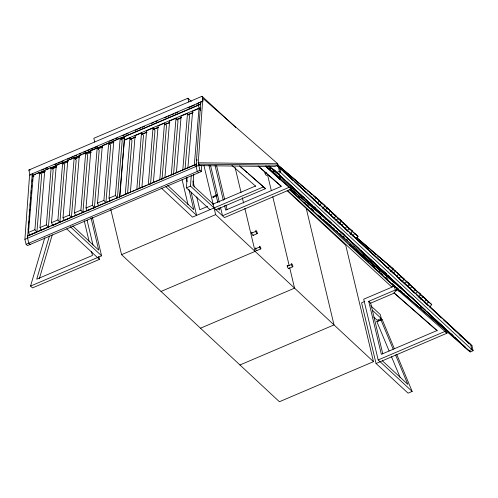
<?xml version="1.0" encoding="UTF-8"?>
<svg xmlns="http://www.w3.org/2000/svg" width="498" height="498" viewBox="0 0 498 498"><rect width="100%" height="100%" fill="white"/><g stroke="black" fill="none" stroke-linecap="round" stroke-linejoin="round"><path stroke-width="0.75" d="M30.154 244.443L28.797 243.198L27.583 238.187L27.739 235.716L196.349 164.191M33.708 175.402L32.283 176.012L32.27 173.777L27.583 238.187M198.64 172.7L197.276 171.455L196.063 166.45L196.218 163.973M120.093 138.625L200.762 104.275L200.75 102.034L196.063 166.45M278.021 165.143L198.584 164.172L198.248 162.778L202.823 98.262L277.691 163.749L278.021 165.143L274.74 166.544L200.146 165.629L199.107 164.657M201.771 165.361L201.323 171.561L27.471 245.589L26.114 244.337L24.9 239.333L29.587 174.916L202.761 101.175M210 209.708L186.401 187.858L187.18 177.126M220.546 207.523L222.513 215.771L289.388 187.211L291.342 189.022L224.467 217.582L190.491 186.115L191.269 175.383M193.741 174.543L192.956 185.374L213.387 204.298M201.323 171.561L199.959 170.31L198.746 165.305L198.858 163.774M28.118 229.478L28.243 227.928M28.629 223.291L28.76 221.741M29.145 217.097L29.276 215.553M29.662 210.909L29.793 209.365M30.117 205.493L30.31 203.172M30.633 199.306L30.758 197.756M31.144 193.118L31.337 190.796M31.598 187.702L31.791 185.381M32.115 181.509L32.308 179.187M32.594 234.035L29.731 235.255L28.504 232.435L33.298 174.941L39.684 172.227L41.676 174.717L36.889 232.211L34.891 229.721L39.684 172.227M41.234 230.362L40.008 227.549L44.795 170.055L51.188 167.334L53.18 169.824L48.393 227.318L46.395 224.828L51.188 167.334M56.311 223.951L52.738 225.476L51.506 222.656L56.299 165.162L62.692 162.448L64.684 164.938L59.891 222.432L57.899 219.942L62.692 162.448M64.236 220.583L63.009 217.769L67.803 160.275L74.196 157.555L76.188 160.045L71.395 217.539L69.403 215.049L74.196 157.555M75.74 215.696L74.513 212.876L79.307 155.382L85.7 152.668L87.692 155.158L82.898 212.652L80.906 210.162L85.7 152.668M87.243 210.803L86.017 207.99L90.81 150.496L97.197 147.782L99.195 150.272L94.402 207.766L92.97 208.369M94.402 207.766L92.41 205.276L97.197 147.782M98.747 205.917L97.521 203.097L102.314 145.603L108.701 142.889L110.699 145.379L105.906 202.873L103.908 200.383L108.701 142.889M110.251 201.024L109.025 198.21L113.818 140.716L120.205 138.002L122.203 140.492L117.41 197.986L115.412 195.496L120.205 138.002M119.557 197.326L124.525 137.753L120.958 139.272M119.825 196.884L124.525 137.753M125.266 194.562L129.997 137.84L124.313 140.255M127.581 193.224L131.989 140.33L129.997 137.84M130.383 192.39L135.107 135.668L141.5 132.947L143.492 135.437L139.085 188.331M136.769 189.676L141.5 132.947M141.886 187.503L146.611 130.775L153.004 128.061L154.996 130.551L150.527 184.21M148.273 184.789L153.004 128.061M153.384 182.61L158.115 125.888L164.508 123.168L166.5 125.658L162.024 179.324M159.777 179.896L164.508 123.168M164.888 177.724L169.619 120.995L176.006 118.281L178.004 120.771L173.528 174.431M171.281 175.01L176.006 118.281M176.392 172.837L181.123 116.109L187.509 113.388L189.508 115.878L185.094 168.772M182.785 170.117L187.509 113.388M187.895 167.944L192.626 111.216L199.013 108.502L200.607 110.494M194.288 165.23L199.013 108.502M196.853 160.817L196.984 159.285M98.729 256.389L99.444 259.39L32.501 287.894L30.552 286.076L44.764 237.764M49.414 236.002L36.715 279.185L92.479 255.437L91.576 251.652M39.317 278.762L52.24 234.838M317.338 203.358L319.436 200.582L277.504 164.608M322.847 208.463L324.951 205.686L317.768 199.337M328.363 213.567L330.467 210.791L322.692 203.937M334.295 218.118L335.976 215.895L324.671 206.029M339.387 223.783L341.491 221L330.18 211.14M344.902 228.887L347.006 226.111L338.64 218.753M350.418 233.992L352.516 231.215L344.155 223.857M356.35 238.542L358.031 236.32L346.135 225.955M391.03 271.603L393.134 268.827L357.091 237.876M396.545 276.707L398.643 273.931L391.459 267.582M402.06 281.812L404.158 279.036L393.439 269.673M407.993 286.362L409.673 284.14L398.363 274.274M413.085 292.027L415.189 289.245L406.822 281.893M418.6 297.132L420.698 294.349L412.338 286.997M424.109 302.236L426.213 299.46L417.847 292.102M430.048 306.787L431.729 304.564L419.826 294.194M379.962 268.397L320.32 217.564L320.606 217.234L318.346 215.142M460.152 342.176L394.018 285.808L349.913 244.96L350.194 244.636L405.111 291.442M394.018 285.808L394.304 285.479L392.044 283.387M437.269 330.815L394.024 292.886L397.099 289.431L447.017 333.193L376.052 363.503L361.585 302.765L364.306 301.601M269.026 166.083L277.803 173.727L280.679 172.526L279.546 167.521L277.305 165.517L470.678 344.541L471.818 349.546L468.942 350.748L463.999 346.315L273.06 169.083M287.782 190.697L391.627 286.867L394.229 285.317M394.833 287.253L395.319 286.717M279.695 179.193L280.685 178.216M313.902 200.184L316.373 197.743M319.417 205.288L321.889 202.848M324.933 210.393L327.398 207.952M330.448 215.497L332.913 213.063M335.957 220.602L338.428 218.168M341.964 225.221L343.944 223.272M346.988 230.817L349.453 228.377M352.497 235.921L354.968 233.481M354.383 246.46L353.393 247.438L397.566 285.086M388.091 267.936L390.071 265.988M393.115 273.533L395.58 271.093M398.624 278.637L401.095 276.197M404.139 283.742L406.611 281.302M410.147 288.361L412.12 286.412M415.662 293.465L417.635 291.517M420.679 299.061L423.151 296.621M426.195 304.166L428.666 301.726M186.401 187.858L190.491 186.115M396.781 289.873L396.315 287.931L394.36 286.12L363.714 299.205L378.181 359.948L412.163 391.416L408.074 393.159L376.052 363.503M394.024 292.886L437.057 330.529L381.344 354.321L368.725 301.34L395.288 289.998L396.265 290.907M368.725 301.34L370.68 303.151L394.447 293.005M370.749 305.722L380.341 314.612L381.269 318.49L377.179 320.233L373.867 317.164M389.106 350.99L376.843 321.584L382.159 319.467L394.341 348.675M382.159 319.467L376.843 321.584M378.181 359.948L445.063 331.382L447.017 333.193M191.288 101.38L187.908 98.231L93.836 138.288L94.732 142.067M30.117 175.358L28.847 170.023L202.057 96.27L203.01 100.266M41.676 170.198L43.818 169.283M45.243 168.679L47.385 167.764M54.525 164.726L56.666 163.811M58.098 163.207L60.239 162.292M61.665 161.682L63.806 160.773M67.379 159.254L69.521 158.339M70.946 157.735L73.088 156.82M74.513 156.21L76.655 155.301M79.512 154.087L80.937 153.477M83.795 152.264L85.936 151.348M87.368 150.738L89.509 149.83M90.935 149.219L93.076 148.311M94.502 147.701L97.359 146.487M109.498 141.32L113.781 139.496M115.922 138.581L117.347 137.971M122.346 135.848L124.488 134.933M125.913 134.323L128.061 133.414M135.195 130.376L137.336 129.461M138.768 128.858L140.909 127.942M142.335 127.332L144.476 126.424M151.616 123.386L153.758 122.471M155.183 121.861L157.331 120.952M164.465 117.914L166.606 116.999M168.038 116.389L170.179 115.48M171.605 114.87L173.746 113.961M175.178 113.351L178.029 112.137M188.026 107.879L194.45 105.146M196.592 104.231L198.017 103.621M32.146 175.794L35.713 174.275M37.145 173.665L44.994 170.322M46.426 169.712L48.567 168.803M49.993 168.193L59.274 164.24M60.7 163.637L68.556 160.294M69.981 159.684L72.123 158.769M73.555 158.165L81.404 154.822M82.836 154.212L200.626 104.057M39.417 172.974L45.131 170.54M50.84 168.112L56.554 165.678M62.978 162.939L67.977 160.817M74.401 158.078L79.4 155.949M85.824 153.216L90.823 151.087M97.247 148.348L102.246 146.225M108.67 143.486L113.662 141.357M32.501 176.871L33.926 176.261M40.35 173.534L45.343 171.412M51.761 168.679L56.753 166.556M63.178 163.83L68.17 161.707M75.304 158.675L79.58 156.858M86.714 153.826L90.997 152.002M98.131 148.97L102.407 147.153M109.541 144.121L113.824 142.304M42.691 172.955L44.117 172.352M52.676 168.71L56.243 167.191M75.503 159.005L76.929 158.401M89.055 153.247L91.196 152.338M121.873 139.297L124.724 138.083M124.052 140.075L199.729 107.854M130.364 139.203L135.363 137.075M141.787 134.342L146.786 132.213M153.919 129.169L158.208 127.345M165.342 124.307L169.625 122.483M176.765 119.445L181.048 117.621M188.188 114.577L193.187 112.455M130.569 139.185L135.562 137.062M141.986 134.329L146.978 132.207M153.396 129.48L158.389 127.357M164.813 124.631L169.806 122.508M176.224 119.775L181.216 117.653M188.35 114.621L192.633 112.803M178.564 119.196L179.99 118.592M28.504 232.435L34.891 229.721M40.008 227.549L46.395 224.828M51.506 222.656L57.899 219.942M63.009 217.769L69.403 215.049M74.513 212.876L80.906 210.162M86.017 207.99L92.41 205.276M97.521 203.097L103.908 200.383M109.025 198.21L115.412 195.496M33.584 233.5L27.739 235.716M35.009 232.89L37.151 231.981M38.576 231.371L49.999 226.509M51.431 225.899L114.254 199.15M115.679 198.54L117.821 197.631M119.252 197.021L130.675 192.16M132.101 191.549L134.242 190.641M135.668 190.031L147.091 185.169M148.522 184.559L194.923 164.801M34.026 233.425L36.173 232.516M42.666 229.752L44.098 229.148M65.668 219.973L67.815 219.064M87.959 210.498L90.107 209.59M24.9 239.333L198.746 165.305M26.114 244.337L199.959 170.31M265.073 173.142L266.436 172.563M213.119 196.99L213.188 197.569L212.721 196.81L216.829 194.762L217.277 195.832L216.811 195.067M213.206 197.264L217.296 195.521M207.647 206.396L199.785 209.745L196.716 196.878M212.652 204.267L255.549 186.003M30.552 286.076L101.586 255.835L92.472 217.589M215.659 209.907L265.509 188.68L263.56 186.862L192.527 217.109L161.196 187.92M121.562 254.677L215.634 214.619L373.475 361.673L279.403 401.73L121.562 254.677L110.761 209.328M251.695 233.12L255.785 231.377A1.737 0.479 66.9 0 1 256.576 231.14A1.737 0.479 66.9 0 1 257.18 233.662L253.09 235.405M255.511 248.751L259.601 247.008A1.444 0.398 66.9 0 1 260.267 246.809A1.444 0.398 66.9 0 1 260.765 248.913L256.675 250.656M161.022 291.442L255.094 251.384L244.835 208.307M287.253 266.256L291.349 264.513A1.737 0.479 66.9 0 1 292.139 264.27A1.737 0.479 66.9 0 1 292.743 266.791L288.653 268.534M200.482 328.207L294.555 288.149L289.693 267.743M239.943 364.972L334.015 324.914L306.289 208.525M197.961 103.179L203.209 100.988M198.272 104.549L199.206 108.657L200.489 108.122M268.914 165.915L276.521 172.538L279.397 171.337L473.1 350.735L470.224 351.937L396.377 287.57M198.248 162.778L277.691 163.749M28.847 170.023L30.241 170.036M279.39 166.444L319.436 200.582M277.716 165.199L297.742 182.268M314.232 196.324L315.408 197.326M297.269 182.087L298.445 183.096M300.804 185.1L301.981 186.109M303.749 187.615L305.517 189.122M307.285 190.622L308.461 191.63M310.229 193.137L311.991 194.643M313.759 196.15L315.527 197.656M316.703 198.658L324.951 205.686M283.816 170.802L284.999 171.81M319.747 201.429L321.509 202.935M325.163 206.272L330.467 210.791M330.087 210.878L335.976 215.895M326.651 208.127L327.827 209.129M332.658 213.474L335.011 215.478M336.187 216.487L341.491 221M338.167 218.578L347.006 226.111M340.62 220.844L342.979 222.855M346.627 226.192L352.516 231.215M351.551 230.798L358.031 236.32M356.618 237.702L393.134 268.827M356.711 237.957L369.08 248.502M381.449 259.047L382.626 260.049M387.93 264.569L389.106 265.571M368.022 247.823L369.199 248.826M370.966 250.332L372.143 251.341M374.502 253.345L375.679 254.354M377.447 255.854L379.208 257.36M380.976 258.867L382.744 260.373M383.921 261.382L385.689 262.888M387.456 264.388L389.224 265.895M390.401 266.903L395.698 271.422M396.881 272.425L398.643 273.931M398.861 274.516L404.158 279.036M403.785 279.123L409.673 284.14M400.934 276.869L402.11 277.878M406.349 281.719L415.189 289.245M409.393 284.489L410.57 285.491M408.329 283.81L410.688 285.815M411.865 286.823L416.577 290.838M418.345 292.345L420.698 294.349M414.317 289.089L416.67 291.1M420.324 294.436L426.213 299.46M425.248 299.043L431.729 304.564M269.25 167.832L270.426 168.834M269.225 167.938L270.408 168.94M272.761 170.951L273.937 171.953M279.241 176.473L280.418 177.475M292.376 187.746L298.283 192.782M299.466 193.79L301.825 195.801M303.008 196.81L304.776 198.316M266.113 165.927L309.214 202.667M310.989 204.18L312.756 205.693M313.939 206.695L315.713 208.208M278.861 178.402L330.821 222.699M290.384 188.798L337.625 229.061M339.393 230.574L344.118 234.602M325.157 218.603L326.333 219.606M342.948 236.077L344.124 237.079M322.972 219.251L324.74 220.757M325.841 221.622L328.201 223.633M329.377 224.635L331.145 226.142M332.913 227.648L334.681 229.155M336.443 230.661L337.625 231.663M339.978 233.674L341.155 234.676M342.923 236.183L344.099 237.185M346.459 239.196L347.635 240.198M363.714 253.98L369.024 258.506M370.207 259.514L371.975 261.027M373.158 262.029L375.523 264.046M376.7 265.054L378.474 266.561M381.138 269.406L386.454 273.931M388.222 275.444L389.405 276.452M360.085 253.544L358.909 252.542L360.564 254.142M349.913 244.96L417.816 302.846M374.54 266.934L372.386 265.023M396.595 287.358L398.437 289.002M400.131 290.371L401.892 291.878M403.66 293.378L404.843 294.386M406.605 295.893L408.372 297.399M420.15 307.44L421.333 308.443M435.638 320.712L442.722 326.75M443.905 327.759L445.673 329.271M447.447 330.778L449.215 332.291M450.397 333.299L452.172 334.805M277.087 165.311L471.967 345.73L473.1 350.735M277.274 165.548L279.546 167.521M459.654 335.011L471.967 345.73M265.409 166.232L291.342 189.022M258.126 166.002L281.389 186.352L225.675 210.144L224.592 205.606M258.338 166.288L281.015 186.128M239.563 165.871L263.56 186.862M240.341 166.662L247.363 172.806M248.533 173.833L265.509 188.68M231.894 165.417L255.754 186.289M277.075 165.703L278.662 167.116M273.583 169.557L275.17 170.976M272.86 169.295L277.803 173.727M277.118 165.753L282.652 170.82M283.393 171.567L287.962 175.794M288.361 176.099L293.098 180.55M294.81 182.137L301.483 188.256M302.796 189.533L306.787 193.236M307.758 194.071L310.609 196.71M310.783 196.934L319.909 205.388M322.194 207.498L329.439 214.146M330.18 214.899L334.743 219.126M335.142 219.431L340.451 224.411M341.591 225.47L348.264 231.582M349.577 232.865L357.396 240.042M357.57 240.26L367.269 249.249M369.547 251.359L376.227 257.478M376.967 258.232L381.53 262.458M382.501 263.293L387.805 268.266M388.95 269.325L394.484 274.386M396.937 276.726L404.183 283.368M404.351 283.592L409.487 288.348M409.885 288.653L414.622 293.104M416.334 294.692L422.441 300.282M424.321 302.087L428.317 305.784M429.288 306.619L441.44 317.942M443.724 320.052L450.964 326.7M451.711 327.454L456.274 331.68M456.672 331.985L461.982 336.965M463.121 338.018L469.222 343.608M202.101 96.319L235.766 127.494M316.716 202.624L317.842 203.67M325.194 210.48L326.893 212.048M337.638 222.002L339.897 224.094M346.116 229.852L347.249 230.904M350.075 233.518L351.208 234.564M390.407 270.868L391.54 271.914M398.892 278.724L401.151 280.816M411.336 290.241L413.595 292.338M419.814 298.097L420.947 299.149M274.199 170.142L276.876 172.557M277.623 173.31L284.868 179.959M286.58 181.54L296.279 190.522M296.447 190.746L299.304 193.392M300.269 194.226L304.266 197.924M305.579 199.2L312.252 205.319M313.964 206.907L318.701 211.357M319.1 211.662L323.663 215.889M324.41 216.642L331.649 223.285M333.536 225.096L339.642 230.686M340.781 231.744L346.085 236.718M347.056 237.552L351.619 241.779M352.366 242.532L359.039 248.651M360.751 250.239L371.022 259.744M371.191 259.968L373.475 262.085M374.614 263.143L379.009 267.146M380.323 268.422L386.423 274.012M388.135 275.599L393.445 280.579M393.843 280.884L398.406 285.111M399.147 285.864L406.393 292.507M408.105 294.094L413.813 299.379M414.952 300.437L425.796 310.478M427.103 311.754L433.783 317.873M434.922 318.932L445.193 328.443M445.934 329.19L453.18 335.839M455.066 337.65L461.167 343.24M462.306 344.292L465.163 346.938M276.521 172.538L470.224 351.937M291.212 189.856L292.687 191.22M298.196 196.324L299.665 197.687M365.401 258.555L366.379 259.464M265.453 166.114L279.546 179.106M292.096 190.728L293.808 192.315M304.651 202.356L305.791 203.414M311.499 208.693L313.211 210.281M320.058 216.624L321.198 217.676M322.909 219.263L353.717 247.799M366.839 259.95L368.551 261.537M378.822 271.049L379.962 272.107M385.67 277.392L387.954 279.502M307.036 204.666L308.735 206.24M311.561 208.855L313.254 210.43M350.194 244.636L353.592 247.78M358.678 252.492L362.071 255.63M372.249 265.061L374.515 267.152M380.733 272.91L382.993 275.008M385.819 277.623L386.952 278.675M290.353 189.806L320.32 217.564M289.139 189.365L393.551 286.064M397.099 289.431L399.054 291.243M199.206 108.657L200.489 109.846M372.423 310.298L381.269 318.49M217.925 208.5L219.63 210.075L219.089 207.809M382.308 360.739L407.85 384.394L395.586 354.987M287.122 190.666L345.749 245.284L373.475 361.673M167.745 185.449L193.747 209.67L188.879 189.24M165.846 186.694L196.617 215.366L191.083 192.122M72.708 225.911L98.71 250.139L90.96 217.595M70.249 226.64L101.586 255.835M66.72 228.906L99.444 259.39M199.679 165.012L200.146 165.629M396.713 354.371L412.163 391.416M380.926 319.834L393.19 349.247M391.496 356.73L400.174 377.534M394.36 286.12L395.288 289.998M370.68 303.151L382.763 353.86M267.551 174.779L271.329 190.653M272.767 196.698L289.157 265.478M235.112 167.49L241.051 192.433M242.314 197.725L243.572 203.016M216.63 165.79L224.567 199.088M226.005 205.145L227.088 209.689M215.036 165.492L223.328 200.308M210.542 165.529L219.294 202.275M208.992 165.423L217.825 202.512M187.908 98.231L188.81 102.009M203.931 165.492L215.634 214.619M192.931 180.986L194.376 187.043M186.171 177.886L187.074 181.67M182.081 179.629L188.032 204.603M87.05 220.091L92.995 245.066M84.187 220.62L89.235 241.816M278.264 166.332L279.397 171.337M256.781 250.183A1.444 0.398 66.9 0 1 256.24 250.345A1.444 0.398 66.9 0 1 255.455 248.458A1.444 0.398 66.9 0 1 255.997 248.297M260.765 248.913A1.444 0.398 66.9 0 1 259.601 247.008M253.221 234.838A1.737 0.479 66.9 0 1 252.635 235.118A1.737 0.479 66.9 0 1 251.664 232.996A1.737 0.479 66.9 0 1 252.075 232.348M288.79 268.254A1.737 0.479 66.9 0 1 287.993 267.968A1.737 0.479 66.9 0 1 287.178 265.795A1.737 0.479 66.9 0 1 287.838 265.708M266.611 175.14A1.737 0.479 66.9 0 1 265.534 174.368A1.737 0.479 66.9 0 1 265.141 172.221M257.18 233.662A1.737 0.479 66.9 0 1 255.785 231.377M292.743 266.791A1.737 0.479 66.9 0 1 291.349 264.513"/></g></svg>
